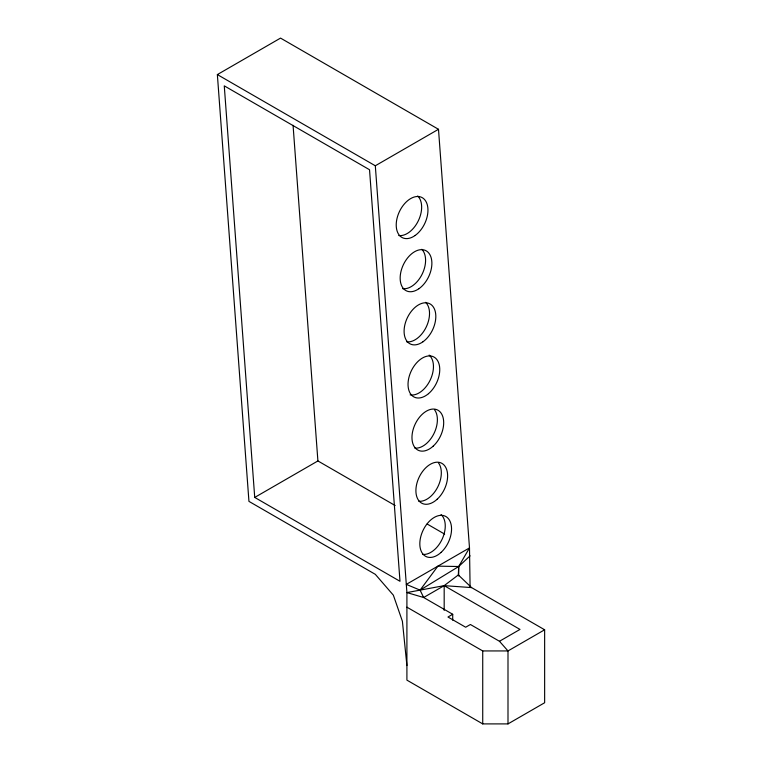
<?xml version="1.0" encoding="UTF-8"?>
<svg xmlns="http://www.w3.org/2000/svg" width="762" height="762" viewBox="0 0 762 762"><rect width="100%" height="100%" fill="white"/><g stroke="black" fill="none" stroke-linecap="round" stroke-linejoin="round"><path stroke-width="1.14" d="M217.361 74.581L375.314 165.773L406.908 592.579L406.908 680.123L482.727 723.9L507.997 723.9L544.639 702.745L544.639 629.783L471.573 587.597L458.333 574.948L458.695 566.518L469.497 547.907L438.493 129.292L280.54 38.1L217.361 74.581L248.945 501.377L375.314 574.338L393.354 595.17L402.393 621.23L406.908 665.531M470.087 555.831L458.695 566.518L420.081 590.131L406.298 584.387L469.497 547.907L470.087 586.54M458.333 574.948L444.179 585.645L423.653 597.503L406.908 592.579L444.179 585.645L471.573 587.597M375.314 165.773L438.493 129.292M254.727 497.424L399.993 581.292L369.532 169.736L224.266 85.858L254.727 497.424L317.906 460.943L395.183 505.558M452.714 620.163L452.714 614.277L447.97 617.02L465.668 627.231L470.402 624.497L499.472 641.28L507.997 650.938L507.997 723.9M499.472 641.28L519.998 629.422L444.179 585.645L444.179 610.362M544.639 629.783L507.997 650.938L482.727 650.938L406.908 607.171M427.12 523.999L444.637 534.105M452.714 614.277L423.653 597.503L420.081 590.131L437.893 566.147L458.695 566.518L458.695 575.967M293.065 125.292L317.906 460.943M482.727 650.938L482.727 723.9M417.719 196.005A22.336 13.992 -64.6 0 1 418.376 220.685A22.336 13.992 -64.6 0 1 398.783 235.515M421.805 249.288A22.336 13.992 -64.6 0 1 422.167 274.12A22.336 13.992 -64.6 0 1 402.507 288.627M425.644 302.333A22.336 13.992 -64.6 0 1 426.196 327.079A22.336 13.992 -64.6 0 1 406.575 341.786M429.158 355.092A22.336 13.992 -64.6 0 1 430.187 380.095A22.336 13.992 -64.6 0 1 410.127 394.859M434.511 409.737A22.336 13.992 -64.6 0 1 433.692 434.092A22.336 13.992 -64.6 0 1 414.852 448.113M438.445 462.877A22.336 13.992 -64.6 0 1 437.626 487.232A22.336 13.992 -64.6 0 1 418.786 501.253M441.074 514.607A22.336 13.992 -64.6 0 1 442.198 539.058A22.336 13.992 -64.6 0 1 422.71 554.393M441.131 552.355A22.336 13.992 -64.6 0 0 445.865 516.512A22.336 13.992 -64.6 0 0 420.062 540.277A22.336 13.992 -64.6 0 0 441.131 552.355M437.197 499.215A22.336 13.992 -64.6 0 0 441.931 463.372A22.336 13.992 -64.6 0 0 416.138 487.137A22.336 13.992 -64.6 0 0 437.197 499.215M428.501 393.668A22.336 13.992 -64.6 0 0 434.721 357.511A22.336 13.992 -64.6 0 0 408.442 379.714A22.336 13.992 -64.6 0 0 428.501 393.668M422.967 341.776A22.336 13.992 -64.6 0 0 431.93 305.314A22.336 13.992 -64.6 0 0 404.965 324.383A22.336 13.992 -64.6 0 0 422.967 341.776M418.89 288.731A22.336 13.992 -64.6 0 0 428.092 252.27A22.336 13.992 -64.6 0 0 401.079 271.053A22.336 13.992 -64.6 0 0 418.89 288.731M415.185 235.439A22.336 13.992 -64.6 0 0 424.015 198.987A22.336 13.992 -64.6 0 0 397.069 218.218A22.336 13.992 -64.6 0 0 415.185 235.439M433.264 446.075A22.336 13.992 -64.6 0 0 437.998 410.232A22.336 13.992 -64.6 0 0 412.204 433.997A22.336 13.992 -64.6 0 0 433.264 446.075"/></g></svg>
